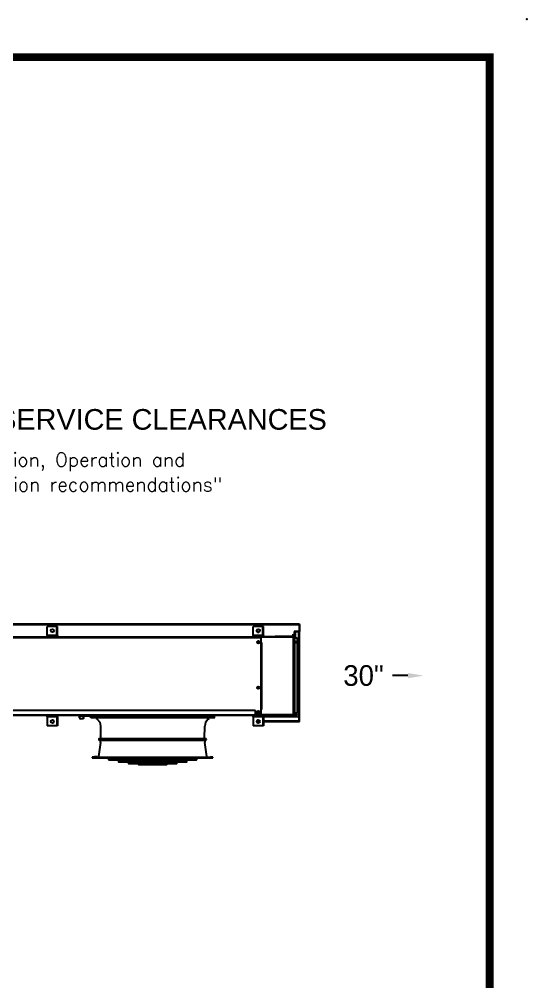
# Model space of a CAD drawing. Header units: inches. Extents: x 908 to 1218, y 494 to 690.
# Drawn here: x 1168.4 to 1217.7, y 596.6 to 689.9 of the extents above; entities that cross this region are included whole.
import ezdxf
from ezdxf.enums import TextEntityAlignment as Align

# ---------------------------------------------------------------- set-up
doc = ezdxf.new("R2010")
doc.units = ezdxf.units.IN
doc.header["$MEASUREMENT"] = 0
doc.header["$PDSIZE"] = -1
doc.styles.add('dimentions', font='arial.ttf')
doc.styles.add('SIMPLEX', font='SIMPLEX')

msp = doc.modelspace()

# ---------------------------------------------------------------- linework, layer by layer
at = {"linetype": 'Continuous', "lineweight": 25}
for p, q in [((1130.5771, 631.2881), (1192.2026, 631.2881)), ((1130.5771, 631.2096), (1192.2026, 631.2096)), ((1171.1711, 630.1643), (1171.1711, 631.0323)), ((1172.1025, 631.0323), (1171.1711, 631.0323)), ((1172.1025, 630.1643), (1172.1025, 631.0323)), ((1172.1711, 631.0323), (1172.1061, 631.0323)), ((1172.1061, 630.1643), (1172.1061, 631.0323)), ((1172.1711, 630.1643), (1172.1711, 631.0323)), ((1191.1398, 630.1643), (1191.1398, 631.0323)), ((1192.0713, 631.0323), (1191.1398, 631.0323)), ((1192.0713, 630.1643), (1192.0713, 631.0323)), ((1192.1398, 631.0323), (1192.0748, 631.0323)), ((1192.0748, 630.1643), (1192.0748, 631.0323)), ((1192.1398, 630.1643), (1192.1398, 631.0323)), ((1193.2651, 631.2881), (1195.6126, 631.2881)), ((1193.2651, 631.2096), (1195.6126, 631.2096)), ((1195.6126, 631.2881), (1195.6126, 631.2096)), ((1195.6376, 631.2354), (1195.6126, 631.2354)), ((1195.6126, 631.2096), (1195.6126, 630.5393)), ((1195.6376, 631.2354), (1195.6376, 630.5323)), ((1131.3898, 630.0323), (1191.3898, 630.0323)), ((1131.3898, 629.9658), (1191.3898, 629.9658)), ((1172.1025, 630.1643), (1171.1711, 630.1643)), ((1171.1711, 630.1643), (1171.1711, 630.0323)), ((1192.0713, 630.1643), (1191.1398, 630.1643)), ((1191.1398, 630.1643), (1191.1398, 630.0323)), ((1191.8848, 630.0323), (1191.3898, 630.0323)), ((1191.3898, 630.0323), (1191.3898, 629.9658)), ((1191.3898, 629.9658), (1191.8848, 629.9658)), ((1191.4628, 630.0011), (1191.4628, 630.0261)), ((1191.8848, 630.0261), (1191.4628, 630.0261)), ((1191.4628, 630.0011), (1191.4628, 629.9696)), ((1191.4628, 630.0011), (1191.8848, 630.0011)), ((1191.4628, 629.9696), (1191.8848, 629.9696)), ((1191.4628, 629.966), (1191.8848, 629.966)), ((1191.4628, 629.966), (1191.4628, 629.9658)), ((1191.5099, 630.5393), (1191.7698, 630.5393)), ((1191.5752, 630.4838), (1191.7045, 630.4838)), ((1191.8848, 629.9877), (1191.8848, 630.0509)), ((1195.0463, 629.9877), (1191.8848, 629.9877)), ((1191.8848, 629.9877), (1191.8848, 629.4877)), ((1192.0302, 630.0542), (1195.0843, 630.0542)), ((1192.0713, 630.5393), (1192.0748, 630.5393)), ((1192.0713, 630.4838), (1192.0748, 630.4838)), ((1192.0713, 630.2858), (1192.0748, 630.2858)), ((1192.1398, 630.1643), (1192.0748, 630.1643)), ((1195.0213, 630.0676), (1193.2651, 630.0676)), ((1195.0213, 630.0676), (1195.0213, 630.2858)), ((1195.0213, 630.0542), (1195.0213, 630.0676)), ((1195.0463, 622.4832), (1195.0463, 629.9877)), ((1195.0843, 630.0542), (1195.0843, 630.0292)), ((1195.1128, 630.0257), (1195.0878, 630.0257)), ((1195.1008, 630.2858), (1195.1008, 630.0257)), ((1195.6126, 630.5393), (1195.1126, 630.5393)), ((1195.1126, 630.5393), (1195.1126, 630.4838)), ((1195.1126, 630.4838), (1195.1126, 630.2858)), ((1195.1128, 630.0257), (1195.1128, 622.4452)), ((1195.3378, 629.9021), (1195.1128, 629.9021)), ((1195.1348, 629.5581), (1195.1348, 629.8081)), ((1195.1423, 629.9021), (1195.1423, 630.5393)), ((1195.2088, 630.5393), (1195.2088, 629.9021)), ((1195.2286, 629.9018), (1195.3381, 629.9018)), ((1195.2313, 629.9021), (1195.2313, 630.5323)), ((1195.2313, 630.5323), (1195.5711, 630.5323)), ((1195.3378, 629.9021), (1195.3504, 629.9012)), ((1195.4318, 629.8081), (1195.4318, 629.5581)), ((1195.5173, 630.5393), (1195.5173, 630.5323)), ((1195.5711, 622.2979), (1195.5711, 630.5323)), ((1195.6376, 630.5323), (1195.5711, 630.5323)), ((1195.5838, 630.5393), (1195.5838, 630.5323)), ((1195.5876, 630.5323), (1195.5876, 630.5393)), ((1195.6126, 630.5323), (1195.6126, 630.5393)), ((1195.6376, 622.2979), (1195.6376, 630.5323)), ((1191.9513, 629.4877), (1191.8848, 629.4877)), ((1191.8898, 629.4877), (1191.8898, 622.9832)), ((1191.8901, 629.4877), (1191.8901, 622.9832)), ((1191.9513, 629.4877), (1191.9513, 622.9832)), ((1195.1128, 629.6051), (1195.1348, 629.6051)), ((1195.1128, 629.6026), (1195.1348, 629.6026)), ((1195.1128, 629.4851), (1195.1688, 629.4851)), ((1195.1688, 629.5581), (1195.1348, 629.5581)), ((1195.1348, 629.5556), (1195.1348, 629.5581)), ((1195.1499, 629.5556), (1195.1348, 629.5556)), ((1195.1423, 629.5531), (1195.1423, 629.5556)), ((1195.1423, 629.4851), (1195.1423, 629.517)), ((1195.1688, 629.5581), (1195.1688, 629.5266)), ((1195.4083, 629.5581), (1195.1688, 629.5581)), ((1195.4083, 629.5266), (1195.1688, 629.5266)), ((1195.1688, 629.4851), (1195.1688, 622.6206)), ((1195.1688, 629.4851), (1195.4083, 629.4851)), ((1195.2088, 629.5266), (1195.2088, 629.4851)), ((1195.2313, 629.4851), (1195.2313, 629.5266)), ((1195.4083, 629.5266), (1195.4083, 629.5581)), ((1195.4318, 629.5581), (1195.4083, 629.5581)), ((1195.4318, 629.5556), (1195.4083, 629.5556)), ((1195.4083, 629.4851), (1195.4083, 622.6206)), ((1195.4318, 629.5581), (1195.4318, 629.5556)), ((1206.1583, 626.2642), (1204.6583, 626.2642)), ((1131.4563, 622.9136), (1191.3233, 622.9136)), ((1131.4563, 622.4801), (1191.3233, 622.4801)), ((1191.3233, 622.4136), (1131.4563, 622.4136)), ((1171.1711, 622.2816), (1171.1711, 622.4136)), ((1174.3042, 622.2808), (1174.3042, 622.4136)), ((1174.3982, 622.3746), (1174.6482, 622.3746)), ((1174.6012, 622.4136), (1174.6012, 622.3746)), ((1174.6482, 622.3746), (1174.6482, 622.3406)), ((1174.6499, 622.3511), (1174.6482, 622.3511)), ((1174.6482, 622.3406), (1174.6797, 622.3406)), ((1174.6482, 622.3406), (1174.6482, 622.1011)), ((1174.6797, 622.3406), (1174.6797, 622.1011)), ((1174.684, 622.3511), (1174.6812, 622.3511)), ((1174.6832, 622.3406), (1174.6832, 622.1011)), ((1175.3898, 622.3406), (1174.6832, 622.3406)), ((1175.3898, 622.3471), (1175.4148, 622.3471)), ((1175.3898, 622.1636), (1175.3898, 622.3471)), ((1175.4148, 622.3471), (1175.4148, 622.1636)), ((1175.4287, 622.3406), (1175.4148, 622.3406)), ((1187.3509, 622.3471), (1175.4287, 622.3471)), ((1175.4287, 622.1636), (1175.4287, 622.3471)), ((1187.3509, 622.1636), (1187.3509, 622.3471)), ((1187.3648, 622.3406), (1187.3509, 622.3406)), ((1187.3898, 622.3471), (1187.3648, 622.3471)), ((1187.3648, 622.3471), (1187.3648, 622.1636)), ((1187.3898, 622.1636), (1187.3898, 622.3471)), ((1191.1166, 622.4136), (1191.1398, 622.409)), ((1191.1398, 622.2816), (1191.1398, 622.4136)), ((1191.3233, 622.9136), (1191.3233, 622.4801)), ((1191.3233, 622.5051), (1191.3898, 622.5051)), ((1191.3233, 622.4801), (1191.3233, 622.4136)), ((1191.3233, 622.4386), (1191.3898, 622.4386)), ((1192.0078, 622.4136), (1191.3233, 622.4136)), ((1191.8848, 622.5051), (1191.3898, 622.5051)), ((1191.3898, 622.5051), (1191.3898, 622.4386)), ((1191.4628, 622.4461), (1191.3898, 622.4461)), ((1191.4628, 622.5051), (1191.4628, 622.5049)), ((1191.4628, 622.5049), (1191.8848, 622.5049)), ((1191.4628, 622.4698), (1191.4628, 622.5013)), ((1191.4628, 622.5013), (1191.8848, 622.5013)), ((1191.4628, 622.4698), (1191.4628, 622.4448)), ((1191.4628, 622.4698), (1191.8848, 622.4698)), ((1191.4628, 622.4448), (1191.8848, 622.4448)), ((1191.8166, 622.5049), (1191.8166, 622.5013)), ((1191.8848, 622.9832), (1191.8848, 622.4832)), ((1191.8848, 622.9832), (1191.9513, 622.9832)), ((1191.8848, 622.4832), (1195.0463, 622.4832)), ((1191.8848, 622.4167), (1191.8848, 622.4832)), ((1195.0843, 622.4167), (1191.8848, 622.4167)), ((1195.1126, 622.3511), (1192.1188, 622.3511)), ((1195.0843, 622.4167), (1195.0843, 622.4417)), ((1195.1128, 622.4452), (1195.0878, 622.4452)), ((1195.1008, 622.4452), (1195.1008, 622.3511)), ((1195.1126, 622.3511), (1195.1126, 622.2846)), ((1195.1688, 622.6206), (1195.1128, 622.6206)), ((1195.1128, 622.4956), (1195.1273, 622.4956)), ((1195.1273, 622.6206), (1195.1273, 622.4956)), ((1195.1423, 622.5052), (1195.1423, 622.6206)), ((1195.1423, 622.2846), (1195.1423, 622.4691)), ((1195.4083, 622.6206), (1195.1688, 622.6206)), ((1195.1688, 622.4956), (1195.1688, 622.4641)), ((1195.1688, 622.4956), (1195.4083, 622.4956)), ((1195.1688, 622.4641), (1195.4083, 622.4641)), ((1195.2088, 622.6206), (1195.2088, 622.4956)), ((1195.2088, 622.4641), (1195.2088, 622.2846)), ((1195.2313, 622.4956), (1195.2313, 622.6206)), ((1195.2313, 622.2979), (1195.2313, 622.4641)), ((1195.2313, 622.2979), (1195.5711, 622.2979)), ((1195.4083, 622.4641), (1195.4083, 622.4956)), ((1195.5173, 622.2979), (1195.5173, 622.2846)), ((1195.5711, 622.2979), (1195.6376, 622.2979)), ((1195.5838, 622.2979), (1195.5838, 622.2846)), ((1195.5876, 622.2846), (1195.5876, 622.2979)), ((1195.6126, 621.8292), (1195.6126, 622.2979)), ((1195.6376, 621.8292), (1195.6376, 622.2979)), ((1172.1025, 622.2816), (1171.1711, 622.2816)), ((1171.1711, 622.2816), (1171.1711, 621.4136)), ((1172.1025, 621.4136), (1171.1711, 621.4136)), ((1172.1025, 622.2816), (1172.1025, 621.4136)), ((1172.1061, 622.2816), (1172.1061, 621.4136)), ((1172.1711, 621.4136), (1172.1061, 621.4136)), ((1172.1711, 622.2816), (1172.1711, 621.4136)), ((1174.2994, 622.1713), (1174.2994, 622.2808)), ((1174.2994, 622.2808), (1174.3044, 622.2808)), ((1174.2994, 622.1713), (1174.3044, 622.1713)), ((1174.3044, 622.1713), (1174.3044, 622.2808)), ((1174.6482, 622.0776), (1174.3982, 622.0776)), ((1174.6482, 622.1011), (1174.6482, 622.0776)), ((1174.6482, 622.1011), (1174.6797, 622.1011)), ((1174.6832, 622.2846), (1174.6797, 622.2846)), ((1175.4148, 622.1636), (1175.3898, 622.1636)), ((1187.3509, 622.1636), (1175.4287, 622.1636)), ((1175.9078, 622.1011), (1176.0223, 622.0449)), ((1176.0223, 622.0449), (1176.2587, 621.7656)), ((1176.3308, 621.373), (1176.3477, 620.1576)), ((1186.4319, 620.1576), (1186.4489, 621.373)), ((1186.521, 621.7656), (1186.7574, 622.0449)), ((1186.7574, 622.0449), (1186.8718, 622.1011)), ((1187.3648, 622.1636), (1187.3898, 622.1636)), ((1191.1398, 622.2816), (1191.1398, 621.4136)), ((1192.0713, 622.2816), (1191.1398, 622.2816)), ((1192.0713, 621.4136), (1191.1398, 621.4136)), ((1191.7929, 621.7886), (1191.4867, 621.7886)), ((1191.792, 621.8551), (1191.4876, 621.8551)), ((1192.0744, 622.2846), (1192.0703, 622.2846)), ((1192.0713, 622.2816), (1192.0713, 621.4136)), ((1192.0748, 621.8551), (1192.0713, 621.8551)), ((1192.0748, 621.7886), (1192.0713, 621.7886)), ((1192.1398, 622.2816), (1192.0748, 622.2816)), ((1192.0748, 622.2816), (1192.0748, 621.4136)), ((1192.1398, 621.4136), (1192.0748, 621.4136)), ((1195.1126, 622.2846), (1192.1393, 622.2846)), ((1192.1398, 622.2816), (1192.1398, 621.4136)), ((1195.6126, 621.8551), (1192.1398, 621.8551)), ((1195.6126, 621.7886), (1192.1398, 621.7886)), ((1195.6126, 622.2846), (1195.1126, 622.2846)), ((1195.6126, 621.8292), (1195.6376, 621.8292)), ((1195.6126, 621.7886), (1195.6126, 621.8292)), ((1176.3355, 620.4091), (1176.339, 620.4228)), ((1176.339, 620.4228), (1176.338, 620.4078)), ((1176.3433, 620.4741), (1176.339, 620.4228)), ((1176.339, 620.4228), (1176.3438, 620.4374)), ((1176.324, 619.7795), (1176.1352, 618.436)), ((1176.1733, 620.1156), (1176.1733, 620.0619)), ((1176.3284, 620.1376), (1176.1926, 620.1353)), ((1176.1926, 620.0422), (1176.3265, 620.0399)), ((1176.3442, 620.4091), (1176.3355, 620.4091)), ((1176.3355, 620.4091), (1176.338, 620.4078)), ((1176.3355, 620.1621), (1176.338, 620.1634)), ((1176.3476, 620.1621), (1176.3355, 620.1621)), ((1176.3355, 620.1621), (1176.339, 620.1484)), ((1176.338, 620.4078), (1176.3442, 620.4058)), ((1176.338, 620.1634), (1176.3476, 620.1665)), ((1176.339, 620.1484), (1176.338, 620.1634)), ((1176.339, 620.1484), (1176.3409, 620.1425)), ((1176.339, 620.1484), (1176.3395, 620.1413)), ((1176.3458, 620.0194), (1186.4338, 620.0194)), ((1176.3477, 620.1576), (1186.4319, 620.1576)), ((1186.587, 620.1353), (1186.4513, 620.1376)), ((1186.4532, 620.0399), (1186.587, 620.0422)), ((1186.6445, 618.436), (1186.4556, 619.7795)), ((1186.6064, 620.0619), (1186.6064, 620.1156)), ((1175.7599, 618.3796), (1175.5335, 618.3756)), ((1175.5335, 618.3756), (1175.5351, 618.2876)), ((1175.5335, 618.3756), (1187.2461, 618.3756)), ((1178.4151, 618.168), (1177.1292, 618.168)), ((1177.1292, 618.1188), (1185.6504, 618.1188)), ((1179.0716, 617.9574), (1178.0905, 617.9574)), ((1178.0905, 617.9082), (1184.6891, 617.9082)), ((1184.4478, 618.168), (1178.4693, 618.168)), ((1179.7299, 617.8036), (1179.0626, 617.8036)), ((1179.0626, 617.7543), (1183.7171, 617.7543)), ((1183.7526, 617.9574), (1179.1339, 617.9574)), ((1183.0498, 617.8036), (1179.8055, 617.8036)), ((1180.377, 617.7071), (1180.0419, 617.7071)), ((1180.0419, 617.6579), (1182.7377, 617.6579)), ((1182.3416, 617.7071), (1180.4822, 617.7071)), ((1180.9961, 617.6577), (1180.9961, 617.638)), ((1180.9961, 617.6577), (1181.7835, 617.6577)), ((1180.9961, 617.638), (1181.7835, 617.638)), ((1181.7835, 617.638), (1181.7835, 617.6577)), ((1182.7377, 617.7071), (1182.4574, 617.7071)), ((1183.7171, 617.8036), (1183.1265, 617.8036)), ((1184.6891, 617.9574), (1183.8144, 617.9574)), ((1185.6504, 618.168), (1184.5026, 618.168)), ((1186.4695, 618.2863), (1186.4695, 618.2876)), ((1186.5097, 618.2863), (1186.5097, 618.2876)), ((1186.5496, 618.2863), (1186.5496, 618.2876)), ((1186.5542, 618.2876), (1186.5542, 618.2863)), ((1186.5895, 618.2863), (1186.5895, 618.2876)), ((1186.6309, 618.2876), (1186.6309, 618.2863)), ((1187.2461, 618.3756), (1187.0197, 618.3796)), ((1187.2446, 618.2876), (1187.2461, 618.3756))]:
    msp.add_line(p, q, dxfattribs=at)
for p, q in [((1192.2026, 631.2881), (1193.2651, 631.2881)), ((1192.2026, 631.2096), (1193.2651, 631.2096)), ((1174.3042, 622.4136), (1187.3233, 622.4136)), ((1176.2587, 621.7656), (1176.3308, 621.373)), ((1186.521, 621.7656), (1186.4489, 621.373))]:
    msp.add_line(p, q)
at = {"const_width": 0.7526}
msp.add_lwpolyline([(913.0442, 498.0702), (1214.0906, 498.0702), (1214.0906, 686.2242), (913.0442, 686.2242), (913.0442, 498.0702)], dxfattribs=at)
at = {"linetype": 'Continuous', "lineweight": 25, "flags": 128}
for points in [[(1195.0463, 629.9877), (1195.0463, 629.9877)], [(1195.0463, 622.4832), (1195.0463, 622.4832)]]:
    msp.add_lwpolyline(points, dxfattribs=at)
at = {"linetype": 'Continuous', "lineweight": 25}
for centre, radius in [((1171.6711, 630.6261), 0.1562), ((1191.6398, 630.6261), 0.1562), ((1191.6398, 629.5011), 0.125), ((1191.6398, 629.5011), 0.0938), ((1191.6398, 629.5011), 0.0625), ((1191.6398, 625.0948), 0.125), ((1191.6398, 625.0948), 0.0938), ((1191.6398, 622.7198), 0.125), ((1191.6398, 622.7198), 0.125), ((1191.6398, 622.7198), 0.0938), ((1191.6398, 622.7198), 0.0938), ((1191.6393, 622.7273), 0.0625), ((1191.6398, 622.7273), 0.0625), ((1171.6711, 621.8198), 0.1563), ((1191.6398, 621.8198), 0.1563)]:
    msp.add_circle(centre, radius, dxfattribs=at)
for centre, radius, start, end in [((1195.2286, 629.8081), 0.0938, 90, 180), ((1195.3381, 629.8081), 0.0938, 0, 90), ((1191.6398, 629.5086), 0.0625, 183.439813, 356.560187), ((1195.1688, 629.4851), 0.073, 90, 140.096261), ((1195.1688, 629.4851), 0.0415, 90, 180), ((1195.3563, 629.5323), 0.0497, 186.636958, 251.75908), ((1195.3563, 629.5323), 0.0497, 288.24092, 353.363042), ((1191.5929, 625.1026), 0.0625, 234.420402, 106.814408), ((1174.3982, 622.2808), 0.0938, 90, 180), ((1191.3233, 622.4801), 0.0665, 270, 321.386762), ((1195.1688, 622.5371), 0.073, 219.903739, 270), ((1195.1688, 622.5371), 0.0415, 180, 270), ((1174.3979, 622.1713), 0.0938, 180, 270), ((1174.3982, 622.1713), 0.0938, 180, 270), ((1176.193, 620.1156), 0.0197, 91, 180), ((1176.193, 620.0619), 0.0197, 180, 269), ((1173.8873, 620.122), 2.4606, 352, 357.610221), ((1176.3261, 620.0202), 0.0197, 357.610221, 89), ((1176.328, 620.1573), 0.0197, 271, 0.798635), ((1186.4516, 620.1573), 0.0197, 179.201365, 269), ((1186.4535, 620.0202), 0.0197, 91, 182.389779), ((1188.8923, 620.122), 2.4606, 182.389779, 188), ((1186.5867, 620.1156), 0.0197, 0, 89), ((1186.5867, 620.0619), 0.0197, 271, 0), ((1177.1292, 618.1434), 0.0246, 90, 270), ((1178.0905, 617.9328), 0.0246, 90, 270), ((1179.0626, 617.7789), 0.0246, 90, 270), ((1180.0419, 617.6825), 0.0246, 90, 270), ((1182.7377, 617.6825), 0.0246, 270, 90), ((1183.7171, 617.7789), 0.0246, 270, 90), ((1184.6891, 617.9328), 0.0246, 270, 90), ((1185.6504, 618.1434), 0.0246, 270, 90)]:
    msp.add_arc(centre, radius, start, end, dxfattribs=at)
for points, knots in [([(1172.0391, 630.0323), (1172.0444, 630.0343), (1172.0549, 630.0383), (1172.0708, 630.0688), (1172.0867, 630.1124), (1172.0972, 630.147), (1172.1025, 630.1643)], [0, 0, 0, 0, 0.2499999, 0.5000007, 0.7499993, 1, 1, 1, 1]), ([(1172.1711, 630.1643), (1172.1698, 630.1504), (1172.1672, 630.1225), (1172.1472, 630.0851), (1172.1179, 630.0559), (1172.0808, 630.0362), (1172.0532, 630.0336), (1172.0391, 630.0323)], [0, 0, 0, 0, 0.1907776, 0.381661, 0.5768535, 0.7838767, 1, 1, 1, 1]), ([(1191.4628, 630.0011), (1191.4566, 630.0006), (1191.4446, 629.9997), (1191.4287, 629.9932), (1191.4162, 629.9848), (1191.4066, 629.9756), (1191.4029, 629.9689), (1191.4011, 629.9658)], [0, 0, 0, 0, 0.2442355, 0.4660035, 0.6664193, 0.846925, 1, 1, 1, 1]), ([(1191.4628, 629.9696), (1191.4592, 629.9694), (1191.4533, 629.969), (1191.4482, 629.9667), (1191.4462, 629.9658)], [0, 0, 0, 0, 0.6134219, 1, 1, 1, 1]), ([(1191.4551, 629.9658), (1191.4555, 629.9659), (1191.4579, 629.9661), (1191.4606, 629.9661), (1191.4628, 629.966)], [0, 0, 0, 0, 0.1332479, 1, 1, 1, 1]), ([(1192.0302, 630.0542), (1192.0334, 630.0593), (1192.0417, 630.0731), (1192.0554, 630.1129), (1192.066, 630.1472), (1192.0713, 630.1643)], [0, 0, 0, 0, 0.2268035, 0.6134037, 1, 1, 1, 1]), ([(1192.0748, 630.1643), (1192.0743, 630.158), (1192.0732, 630.1453), (1192.0662, 630.1298), (1192.06, 630.1228), (1192.0573, 630.1199)], [0, 0, 0, 0, 0.3672053, 0.7336714, 1, 1, 1, 1]), ([(1192.1398, 630.1643), (1192.1386, 630.1503), (1192.136, 630.1224), (1192.1157, 630.0858), (1192.0955, 630.0624), (1192.0812, 630.0555), (1192.0786, 630.0542)], [0, 0, 0, 0, 0.3077552, 0.6156747, 0.930549, 1, 1, 1, 1]), ([(1195.0843, 630.0542), (1195.084, 630.0538), (1195.0836, 630.0531), (1195.0811, 630.0477), (1195.0775, 630.0401), (1195.0714, 630.0289), (1195.0609, 630.0117), (1195.0517, 629.9966), (1195.0463, 629.9877)], [0, 0, 0, 0, 0.139858, 0.2740272, 0.4037402, 0.5303433, 0.725176, 1, 1, 1, 1]), ([(1195.0843, 630.0292), (1195.084, 630.029), (1195.0836, 630.0285), (1195.0811, 630.0251), (1195.0774, 630.0203), (1195.0712, 630.0132), (1195.0607, 630.0025), (1195.0517, 629.9932), (1195.0463, 629.9877)], [0, 0, 0, 0, 0.1272869, 0.2513222, 0.3748027, 0.5004386, 0.7039029, 1, 1, 1, 1]), ([(1195.0463, 629.9877), (1195.0525, 629.9938), (1195.0628, 630.0037), (1195.075, 630.0156), (1195.0831, 630.0221), (1195.0873, 630.025), (1195.0877, 630.0255), (1195.0878, 630.0257)], [0, 0, 0, 0, 0.3356155, 0.5506399, 0.7242766, 0.8985486, 1, 1, 1, 1]), ([(1195.0463, 629.9877), (1195.0536, 629.9921), (1195.0695, 630.0018), (1195.0898, 630.0143), (1195.1048, 630.0219), (1195.1119, 630.025), (1195.1126, 630.0255), (1195.1128, 630.0257)], [0, 0, 0, 0, 0.22774933, 0.49620642, 0.68920286, 0.88243955, 1, 1, 1, 1]), ([(1172.0391, 622.4136), (1172.0444, 622.4116), (1172.0549, 622.4076), (1172.0708, 622.3771), (1172.0867, 622.3335), (1172.0972, 622.2989), (1172.1025, 622.2816)], [0, 0, 0, 0, 0.2499999, 0.5000002, 0.750001, 1, 1, 1, 1]), ([(1172.1711, 622.2816), (1172.1698, 622.2955), (1172.1672, 622.3234), (1172.1472, 622.3608), (1172.1179, 622.39), (1172.0808, 622.4097), (1172.0532, 622.4123), (1172.0391, 622.4136)], [0, 0, 0, 0, 0.1907771, 0.3816601, 0.5768537, 0.7838765, 1, 1, 1, 1]), ([(1172.1061, 622.2816), (1172.1055, 622.2879), (1172.1044, 622.3006), (1172.0975, 622.3161), (1172.0912, 622.323), (1172.0886, 622.326)], [0, 0, 0, 0, 0.3672065, 0.7336708, 1, 1, 1, 1]), ([(1174.6482, 622.3406), (1174.6489, 622.3484), (1174.6504, 622.364), (1174.6616, 622.3847), (1174.6776, 622.4004), (1174.6979, 622.4113), (1174.7131, 622.4128), (1174.7212, 622.4136)], [0, 0, 0, 0, 0.1911269, 0.3820585, 0.5729919, 0.7736094, 1, 1, 1, 1]), ([(1174.6797, 622.3406), (1174.68, 622.3447), (1174.6805, 622.3519), (1174.6837, 622.3579), (1174.6851, 622.3605)], [0, 0, 0, 0, 0.567634, 1, 1, 1, 1]), ([(1174.7212, 622.4136), (1174.7153, 622.4122), (1174.7056, 622.41), (1174.6928, 622.3947), (1174.6874, 622.3771), (1174.6846, 622.358), (1174.6837, 622.3466), (1174.6832, 622.3406)], [0, 0, 0, 0, 0.3002984, 0.4981942, 0.7181275, 0.8511703, 1, 1, 1, 1]), ([(1175.4563, 622.4136), (1175.4486, 622.4128), (1175.4331, 622.4112), (1175.4127, 622.399), (1175.3976, 622.3811), (1175.3906, 622.3625), (1175.39, 622.3509), (1175.3898, 622.3471)], [0, 0, 0, 0, 0.2220575, 0.4441646, 0.6662547, 0.8883502, 1, 1, 1, 1]), ([(1175.4394, 622.3845), (1175.4356, 622.3826), (1175.4273, 622.3783), (1175.4186, 622.3663), (1175.4151, 622.355), (1175.4149, 622.3485), (1175.4148, 622.3471)], [0, 0, 0, 0, 0.2685758, 0.5883799, 0.9082018, 1, 1, 1, 1]), ([(1175.4287, 622.3471), (1175.4308, 622.3548), (1175.4349, 622.3703), (1175.441, 622.3907), (1175.4471, 622.4058), (1175.4522, 622.4128), (1175.4553, 622.4134), (1175.4563, 622.4136)], [0, 0, 0, 0, 0.222062, 0.4441579, 0.6662603, 0.888352, 1, 1, 1, 1]), ([(1187.3233, 622.4136), (1187.3254, 622.4128), (1187.3294, 622.4112), (1187.3356, 622.399), (1187.3417, 622.3811), (1187.3468, 622.3625), (1187.3499, 622.3509), (1187.3509, 622.3471)], [0, 0, 0, 0, 0.2220589, 0.4441573, 0.6662566, 0.8883526, 1, 1, 1, 1]), ([(1187.3898, 622.3471), (1187.389, 622.3548), (1187.3875, 622.3703), (1187.3752, 622.3907), (1187.3573, 622.4058), (1187.3388, 622.4128), (1187.3272, 622.4134), (1187.3233, 622.4136)], [0, 0, 0, 0, 0.2220614, 0.4441603, 0.6662627, 0.8883623, 1, 1, 1, 1]), ([(1187.3648, 622.3471), (1187.3643, 622.3522), (1187.3632, 622.3624), (1187.3547, 622.3751), (1187.3464, 622.3829), (1187.3409, 622.3844), (1187.3402, 622.3846)], [0, 0, 0, 0, 0.3190162, 0.6380952, 0.9571792, 1, 1, 1, 1]), ([(1191.1398, 622.399), (1191.1377, 622.4019), (1191.1309, 622.4113), (1191.1224, 622.4127), (1191.1166, 622.4136)], [0, 0, 0, 0, 0.304628, 1, 1, 1, 1]), ([(1191.4012, 622.5051), (1191.4029, 622.502), (1191.4065, 622.4954), (1191.416, 622.4863), (1191.4284, 622.4778), (1191.4444, 622.4712), (1191.4565, 622.4703), (1191.4628, 622.4698)], [0, 0, 0, 0, 0.150281, 0.3292182, 0.5295683, 0.7527899, 1, 1, 1, 1]), ([(1191.4462, 622.5051), (1191.4481, 622.5042), (1191.4533, 622.5019), (1191.4592, 622.5015), (1191.4628, 622.5013)], [0, 0, 0, 0, 0.37835089, 1, 1, 1, 1]), ([(1192.0078, 622.4136), (1192.0131, 622.4116), (1192.0237, 622.4076), (1192.0396, 622.3771), (1192.0554, 622.3335), (1192.066, 622.2989), (1192.0713, 622.2816)], [0, 0, 0, 0, 0.2499999, 0.4999986, 0.7500026, 1, 1, 1, 1]), ([(1192.1398, 622.2816), (1192.1385, 622.2955), (1192.1359, 622.3234), (1192.116, 622.3608), (1192.0867, 622.39), (1192.0496, 622.4097), (1192.0219, 622.4123), (1192.0078, 622.4136)], [0, 0, 0, 0, 0.1907789, 0.3816597, 0.5768534, 0.7838764, 1, 1, 1, 1]), ([(1192.0748, 622.2816), (1192.0743, 622.2879), (1192.0732, 622.3006), (1192.0662, 622.3161), (1192.06, 622.323), (1192.0573, 622.326)], [0, 0, 0, 0, 0.3672045, 0.73367, 1, 1, 1, 1]), ([(1195.1128, 622.4452), (1195.1124, 622.4458), (1195.1115, 622.4468), (1195.1054, 622.4494), (1195.0977, 622.4528), (1195.0871, 622.4582), (1195.0706, 622.4687), (1195.0555, 622.4777), (1195.0463, 622.4832)], [0, 0, 0, 0, 0.15709085, 0.29742919, 0.42172758, 0.53098073, 0.71670474, 1, 1, 1, 1]), ([(1195.0463, 622.4832), (1195.0524, 622.477), (1195.0623, 622.4668), (1195.0742, 622.4546), (1195.0807, 622.4464), (1195.0836, 622.4422), (1195.0841, 622.4418), (1195.0843, 622.4417)], [0, 0, 0, 0, 0.3356196, 0.5506443, 0.7242703, 0.8985503, 1, 1, 1, 1]), ([(1195.0463, 622.4832), (1195.0508, 622.4759), (1195.0604, 622.46), (1195.073, 622.4397), (1195.0805, 622.4247), (1195.0836, 622.4176), (1195.0841, 622.417), (1195.0843, 622.4167)], [0, 0, 0, 0, 0.2277485, 0.4962014, 0.6892053, 0.8824399, 1, 1, 1, 1]), ([(1195.0878, 622.4452), (1195.0875, 622.4458), (1195.087, 622.4468), (1195.0831, 622.4495), (1195.0783, 622.4529), (1195.0715, 622.4584), (1195.0613, 622.4688), (1195.052, 622.4778), (1195.0463, 622.4832)], [0, 0, 0, 0, 0.1438769, 0.2741147, 0.3922836, 0.5004717, 0.6949563, 1, 1, 1, 1]), ([(1195.1422, 622.2837), (1195.1419, 622.2841), (1195.1412, 622.2849), (1195.1376, 622.287), (1195.1332, 622.2898), (1195.1267, 622.2949), (1195.1201, 622.3014), (1195.1145, 622.3068), (1195.1126, 622.3086)], [0, 0, 0, 0, 0.1736319, 0.3309716, 0.4735832, 0.603665, 0.8672986, 1, 1, 1, 1]), ([(1195.1126, 622.3078), (1195.1145, 622.3058), (1195.1202, 622.2999), (1195.1281, 622.2925), (1195.1328, 622.2861), (1195.1341, 622.2847), (1195.1342, 622.2846)], [0, 0, 0, 0, 0.21987, 0.6321612, 0.9758728, 1, 1, 1, 1]), ([(1175.5351, 618.2876), (1175.5375, 618.2876), (1175.5423, 618.2876), (1175.5813, 618.2876), (1175.6434, 618.2876), (1175.7305, 618.2876), (1175.8418, 618.2876), (1175.9769, 618.2876), (1176.1351, 618.2876), (1176.3158, 618.2876), (1176.5183, 618.2876), (1176.7416, 618.2876), (1176.9848, 618.2876), (1177.2469, 618.2876), (1177.5268, 618.2876), (1177.8231, 618.2876), (1178.1348, 618.2876), (1178.4604, 618.2876), (1178.7985, 618.2876), (1179.1477, 618.2876), (1179.5065, 618.2876), (1179.8734, 618.2876), (1180.2468, 618.2876), (1180.6251, 618.2876), (1181.0066, 618.2876), (1181.3898, 618.2876), (1181.773, 618.2876), (1182.1546, 618.2876), (1182.5328, 618.2876), (1182.9062, 618.2876), (1183.2731, 618.2876), (1183.6319, 618.2876), (1183.9812, 618.2876), (1184.3193, 618.2876), (1184.6449, 618.2876), (1184.9565, 618.2876), (1185.2529, 618.2876), (1185.5327, 618.2876), (1185.7948, 618.2876), (1186.038, 618.2876), (1186.2614, 618.2876), (1186.4638, 618.2876), (1186.6446, 618.2876), (1186.8028, 618.2876), (1186.9378, 618.2876), (1187.0491, 618.2876), (1187.1363, 618.2876), (1187.1983, 618.2876), (1187.2373, 618.2876), (1187.2422, 618.2876), (1187.2446, 618.2876)], [0, 0, 0, 0, 0.0208333, 0.0416667, 0.0625, 0.0833333, 0.1041667, 0.125, 0.1458333, 0.1666667, 0.1875, 0.2083334, 0.2291667, 0.25, 0.2708334, 0.2916666, 0.3125, 0.3333333, 0.3541667, 0.375, 0.3958333, 0.4166666, 0.4375001, 0.4583333, 0.4791667, 0.5, 0.5208333, 0.5416667, 0.5625, 0.5833334, 0.6041667, 0.625, 0.6458334, 0.6666667, 0.6875, 0.7083334, 0.7291667, 0.75, 0.7708333, 0.7916667, 0.8125, 0.8333333, 0.8541667, 0.875, 0.8958333, 0.9166667, 0.9375, 0.9583333, 0.9791667, 1, 1, 1, 1]), ([(1175.9961, 618.3837), (1175.9944, 618.3837), (1175.9908, 618.3836), (1175.9638, 618.3831), (1175.9253, 618.3824), (1175.8791, 618.3816), (1175.8324, 618.3808), (1175.7929, 618.3801), (1175.7653, 618.3797), (1175.7617, 618.3796), (1175.7599, 618.3796)], [0, 0, 0, 0, 0.1247936, 0.2486431, 0.3721439, 0.4969371, 0.6227234, 0.7484945, 0.8742541, 1, 1, 1, 1]), ([(1177.9566, 618.2876), (1177.984, 618.2768), (1178.0774, 618.2398), (1178.1852, 618.2002), (1178.2659, 618.1728), (1178.2798, 618.168)], [0, 0, 0, 0, 0.2551692, 0.8714274, 1, 1, 1, 1]), ([(1178.1081, 618.2876), (1178.14, 618.2744), (1178.236, 618.2349), (1178.3417, 618.1944), (1178.4156, 618.1683), (1178.425, 618.1649)], [0, 0, 0, 0, 0.3037805, 0.9120454, 1, 1, 1, 1]), ([(1178.1131, 618.2876), (1178.1288, 618.281), (1178.1909, 618.2551), (1178.2984, 618.2134), (1178.3904, 618.1794), (1178.4356, 618.1626)], [0, 0, 0, 0, 0.14679443, 0.58056216, 1, 1, 1, 1]), ([(1178.4236, 618.1188), (1178.4242, 618.1186), (1178.4828, 618.0986), (1178.5949, 618.0636), (1178.7556, 618.0154), (1178.8782, 617.9806), (1178.9474, 617.9626), (1178.9675, 617.9574)], [0, 0, 0, 0, 0.0033163, 0.3252534, 0.6200059, 0.8899545, 1, 1, 1, 1]), ([(1178.4356, 618.1626), (1178.4327, 618.1628), (1178.4282, 618.163), (1178.4258, 618.1644), (1178.425, 618.1649)], [0, 0, 0, 0, 0.6572272, 1, 1, 1, 1]), ([(1178.7797, 618.168), (1178.7679, 618.1717), (1178.7034, 618.192), (1178.5876, 618.2313), (1178.4839, 618.2689), (1178.4326, 618.2876)], [0, 0, 0, 0, 0.1009147, 0.5551046, 1, 1, 1, 1]), ([(1178.47, 618.168), (1178.4696, 618.168), (1178.4674, 618.1681), (1178.4626, 618.1675), (1178.4547, 618.1657), (1178.4452, 618.1633), (1178.439, 618.1628), (1178.4356, 618.1626)], [0, 0, 0, 0, 0.02775, 0.2009137, 0.3724469, 0.6544216, 1, 1, 1, 1]), ([(1178.5548, 618.1188), (1178.5614, 618.1165), (1178.6218, 618.0949), (1178.7301, 618.0597), (1178.8751, 618.0143), (1178.9925, 617.9796), (1179.0623, 617.9604), (1179.0888, 617.9531)], [0, 0, 0, 0, 0.0373277, 0.3415904, 0.6100747, 0.8518795, 1, 1, 1, 1]), ([(1178.5607, 618.1188), (1178.5933, 618.1074), (1178.6864, 618.0747), (1178.8244, 618.031), (1178.9713, 617.9867), (1179.0574, 617.9626), (1179.099, 617.951)], [0, 0, 0, 0, 0.1823606, 0.5219938, 0.7693971, 1, 1, 1, 1]), ([(1179.5641, 617.9574), (1179.5314, 617.9645), (1179.4674, 617.9784), (1179.3692, 618.0017), (1179.2663, 618.0272), (1179.1534, 618.0569), (1179.043, 618.0875), (1178.97, 618.1093), (1178.9383, 618.1188)], [0, 0, 0, 0, 0.1559953, 0.3057262, 0.4694356, 0.6487841, 0.8468714, 1, 1, 1, 1]), ([(1179.0887, 617.953), (1179.0887, 617.953), (1179.0902, 617.9518), (1179.0944, 617.9511), (1179.0983, 617.951), (1179.099, 617.951)], [0, 0, 0, 0, 0.0124025, 0.8343247, 1, 1, 1, 1]), ([(1179.099, 617.951), (1179.1022, 617.9512), (1179.1081, 617.9516), (1179.1173, 617.9541), (1179.1251, 617.9563), (1179.1302, 617.9572), (1179.1338, 617.9575), (1179.1354, 617.9572), (1179.1362, 617.957)], [0, 0, 0, 0, 0.292607, 0.5470097, 0.7222793, 0.8555869, 0.9202686, 1, 1, 1, 1]), ([(1179.1618, 617.9082), (1179.1712, 617.9058), (1179.2222, 617.8932), (1179.3118, 617.873), (1179.4275, 617.8479), (1179.5409, 617.8248), (1179.616, 617.8109), (1179.6554, 617.8036)], [0, 0, 0, 0, 0.0577954, 0.3112715, 0.5451845, 0.7611209, 1, 1, 1, 1]), ([(1179.2595, 617.9082), (1179.2912, 617.9002), (1179.3593, 617.8831), (1179.4601, 617.8598), (1179.558, 617.8383), (1179.6449, 617.8203), (1179.7112, 617.8071), (1179.7488, 617.8001), (1179.7607, 617.7979)], [0, 0, 0, 0, 0.1903686, 0.4093739, 0.6037593, 0.7761169, 0.9288109, 1, 1, 1, 1]), ([(1179.2615, 617.9082), (1179.2623, 617.908), (1179.3061, 617.8965), (1179.3904, 617.8764), (1179.5181, 617.8471), (1179.6436, 617.8204), (1179.7289, 617.8041), (1179.7698, 617.7962)], [0, 0, 0, 0, 0.0047443, 0.2597377, 0.4981117, 0.7590951, 1, 1, 1, 1]), ([(1179.7608, 617.7981), (1179.762, 617.7975), (1179.7645, 617.7964), (1179.7681, 617.7963), (1179.7698, 617.7962)], [0, 0, 0, 0, 0.5217556, 1, 1, 1, 1]), ([(1179.7698, 617.7962), (1179.773, 617.7964), (1179.7789, 617.7969), (1179.788, 617.7996), (1179.7958, 617.802), (1179.8013, 617.8033), (1179.8052, 617.8037), (1179.8069, 617.8034), (1179.8075, 617.8033)], [0, 0, 0, 0, 0.2854407, 0.5338095, 0.7052372, 0.8376962, 0.9321115, 1, 1, 1, 1]), ([(1180.5845, 617.8036), (1180.5568, 617.806), (1180.4909, 617.8117), (1180.389, 617.8224), (1180.2816, 617.8349), (1180.1834, 617.8478), (1180.1021, 617.8594), (1180.0318, 617.8701), (1179.9652, 617.8807), (1179.8898, 617.8934), (1179.8366, 617.9031), (1179.8086, 617.9082)], [0, 0, 0, 0, 0.106827, 0.2538652, 0.393264, 0.5213065, 0.6332717, 0.7078537, 0.7934049, 0.8912396, 1, 1, 1, 1]), ([(1180.5935, 617.8036), (1180.5758, 617.805), (1180.5245, 617.8092), (1180.436, 617.8179), (1180.3237, 617.8302), (1180.1988, 617.8459), (1180.0713, 617.8638), (1179.9854, 617.8777), (1179.9456, 617.8841)], [0, 0, 0, 0, 0.0816516, 0.2369362, 0.4093109, 0.6011102, 0.8152531, 1, 1, 1, 1]), ([(1179.9529, 617.7543), (1179.9724, 617.7514), (1180.0223, 617.744), (1180.0998, 617.7336), (1180.1829, 617.7231), (1180.257, 617.7144), (1180.3035, 617.7094), (1180.3249, 617.7071)], [0, 0, 0, 0, 0.1574629, 0.4029133, 0.6253461, 0.8273997, 1, 1, 1, 1]), ([(1180.0153, 617.7543), (1180.0366, 617.751), (1180.0984, 617.7412), (1180.2033, 617.7268), (1180.3255, 617.7114), (1180.4072, 617.7028), (1180.4458, 617.6987)], [0, 0, 0, 0, 0.148459, 0.4313257, 0.7313798, 1, 1, 1, 1]), ([(1180.0181, 617.7543), (1180.0379, 617.7511), (1180.1279, 617.7365), (1180.2677, 617.7181), (1180.3877, 617.7058), (1180.4374, 617.7007)], [0, 0, 0, 0, 0.1425303, 0.645365, 1, 1, 1, 1]), ([(1180.4458, 617.6987), (1180.4489, 617.6989), (1180.4548, 617.6994), (1180.4639, 617.7023), (1180.4716, 617.705), (1180.4776, 617.7066), (1180.4816, 617.7073), (1180.4831, 617.707), (1180.4834, 617.7069)], [0, 0, 0, 0, 0.28347557, 0.53094151, 0.70246405, 0.83507072, 0.96055143, 1, 1, 1, 1]), ([(1181.2006, 617.6579), (1181.2079, 617.6578), (1181.2256, 617.6577), (1181.2434, 617.6577), (1181.2538, 617.6577)], [0, 0, 0, 0, 0.4110875, 1, 1, 1, 1]), ([(1181.2956, 617.7071), (1181.2961, 617.7126), (1181.2971, 617.7246), (1181.2936, 617.7416), (1181.2884, 617.7506), (1181.2861, 617.7543)], [0, 0, 0, 0, 0.3232509, 0.7134492, 1, 1, 1, 1]), ([(1181.484, 617.7071), (1181.4836, 617.7126), (1181.4826, 617.7246), (1181.4861, 617.7416), (1181.4913, 617.7506), (1181.4935, 617.7543)], [0, 0, 0, 0, 0.3232497, 0.7134487, 1, 1, 1, 1]), ([(1181.5014, 617.7543), (1181.5, 617.7523), (1181.4955, 617.7455), (1181.492, 617.7299), (1181.4904, 617.7153), (1181.492, 617.708), (1181.4922, 617.7071)], [0, 0, 0, 0, 0.16533729, 0.55364192, 0.94181843, 1, 1, 1, 1]), ([(1181.5321, 617.6577), (1181.5413, 617.6577), (1181.5607, 617.6577), (1181.5803, 617.6578), (1181.5905, 617.6579), (1181.5905, 617.6579)], [0, 0, 0, 0, 0.4736372, 0.9975737, 1, 1, 1, 1]), ([(1182.1862, 617.8036), (1182.2038, 617.805), (1182.2551, 617.8092), (1182.3437, 617.8179), (1182.4559, 617.8302), (1182.5808, 617.8458), (1182.7086, 617.8639), (1182.8387, 617.8847), (1182.9242, 617.8991), (1182.9696, 617.9078), (1182.9712, 617.9082)], [0, 0, 0, 0, 0.0673434, 0.1954166, 0.3375852, 0.4957744, 0.6723918, 0.8258233, 0.9936812, 1, 1, 1, 1]), ([(1183.0432, 617.9082), (1183.0235, 617.9046), (1182.9589, 617.893), (1182.8531, 617.8764), (1182.7194, 617.8569), (1182.5882, 617.8399), (1182.4599, 617.8252), (1182.3447, 617.8138), (1182.2678, 617.8068), (1182.229, 617.8039), (1182.2247, 617.8036)], [0, 0, 0, 0, 0.0722352, 0.2376766, 0.3887453, 0.5628004, 0.7185449, 0.858352, 0.9841316, 1, 1, 1, 1]), ([(1183.045, 617.9082), (1183.0134, 617.9026), (1182.945, 617.8906), (1182.8432, 617.8746), (1182.7431, 617.8599), (1182.6524, 617.8477), (1182.5702, 617.8374), (1182.4955, 617.8287), (1182.4125, 617.8198), (1182.3261, 617.8113), (1182.2622, 617.8059), (1182.234, 617.8036)], [0, 0, 0, 0, 0.1173272, 0.2537855, 0.3769388, 0.488294, 0.589206, 0.680874, 0.7643265, 0.89598, 1, 1, 1, 1]), ([(1182.3392, 617.7068), (1182.3394, 617.7069), (1182.3399, 617.7071), (1182.3424, 617.7071), (1182.3465, 617.7067), (1182.3527, 617.7049), (1182.3605, 617.7021), (1182.3694, 617.6993), (1182.3749, 617.6989), (1182.3777, 617.6987)], [0, 0, 0, 0, 0.0165709, 0.0751265, 0.1995839, 0.3231784, 0.4968868, 0.7489432, 1, 1, 1, 1]), ([(1182.3777, 617.6987), (1182.4117, 617.7021), (1182.483, 617.7092), (1182.5952, 617.7222), (1182.7087, 617.7369), (1182.788, 617.7479), (1182.8264, 617.7538), (1182.8297, 617.7543)], [0, 0, 0, 0, 0.2252491, 0.4725727, 0.7448135, 0.9783224, 1, 1, 1, 1]), ([(1182.3858, 617.7003), (1182.4074, 617.7023), (1182.4518, 617.7066), (1182.5213, 617.7143), (1182.5968, 617.7231), (1182.6798, 617.7336), (1182.7574, 617.744), (1182.8072, 617.7514), (1182.8267, 617.7543)], [0, 0, 0, 0, 0.14654768, 0.30178075, 0.47228808, 0.65999293, 0.86712149, 1, 1, 1, 1]), ([(1183.0487, 617.8034), (1183.0491, 617.8035), (1183.051, 617.8037), (1183.0554, 617.803), (1183.062, 617.8013), (1183.0705, 617.7985), (1183.0785, 617.7965), (1183.0833, 617.7963), (1183.085, 617.7962)], [0, 0, 0, 0, 0.038343, 0.1789577, 0.3183945, 0.5249472, 0.8280535, 1, 1, 1, 1]), ([(1183.085, 617.7962), (1183.1402, 617.8064), (1183.2563, 617.8278), (1183.4245, 617.8634), (1183.5464, 617.8907), (1183.6073, 617.906), (1183.6162, 617.9082)], [0, 0, 0, 0, 0.3104915, 0.6542957, 0.9499074, 1, 1, 1, 1]), ([(1183.085, 617.7962), (1183.0879, 617.7963), (1183.0916, 617.7965), (1183.0935, 617.7978), (1183.0939, 617.7981)], [0, 0, 0, 0, 0.7937388, 1, 1, 1, 1]), ([(1183.102, 617.7994), (1183.1029, 617.7995), (1183.1497, 617.8077), (1183.2288, 617.823), (1183.3416, 617.8457), (1183.4456, 617.868), (1183.5385, 617.8889), (1183.5966, 617.903), (1183.6177, 617.9082)], [0, 0, 0, 0, 0.004831, 0.2716588, 0.4588827, 0.6602288, 0.8767876, 1, 1, 1, 1]), ([(1183.8418, 618.1188), (1183.8048, 618.1078), (1183.7296, 618.0855), (1183.6193, 618.0551), (1183.5055, 618.0252), (1183.3938, 617.9976), (1183.2953, 617.9746), (1183.2374, 617.9621), (1183.2157, 617.9574)], [0, 0, 0, 0, 0.17790142, 0.36237281, 0.52920155, 0.72385137, 0.89658553, 1, 1, 1, 1]), ([(1183.2162, 617.9574), (1183.2336, 617.961), (1183.297, 617.9743), (1183.4096, 618.0008), (1183.5584, 618.0379), (1183.7046, 618.0772), (1183.8013, 618.1059), (1183.8446, 618.1188)], [0, 0, 0, 0, 0.0826391, 0.3009, 0.5364815, 0.79198, 1, 1, 1, 1]), ([(1183.9566, 618.1188), (1183.9155, 618.1071), (1183.8258, 618.0817), (1183.6912, 618.0466), (1183.5565, 618.0135), (1183.4325, 617.9851), (1183.3488, 617.9668), (1183.3064, 617.9582), (1183.3021, 617.9574)], [0, 0, 0, 0, 0.1894129, 0.413164, 0.6178386, 0.8064082, 0.9804163, 1, 1, 1, 1]), ([(1183.7502, 617.957), (1183.7509, 617.9572), (1183.7517, 617.9574), (1183.7546, 617.9574), (1183.7589, 617.9569), (1183.7661, 617.955), (1183.7753, 617.9524), (1183.7824, 617.9511), (1183.7864, 617.951), (1183.787, 617.951)], [0, 0, 0, 0, 0.0626154, 0.080825, 0.2284319, 0.3747427, 0.6034082, 0.9334816, 1, 1, 1, 1]), ([(1183.787, 617.951), (1183.8429, 617.966), (1183.9598, 617.9974), (1184.1278, 618.0471), (1184.2599, 618.0881), (1184.3311, 618.1121), (1184.3511, 618.1188)], [0, 0, 0, 0, 0.2960221, 0.6190564, 0.8929449, 1, 1, 1, 1]), ([(1183.787, 617.951), (1183.7899, 617.9512), (1183.7938, 617.9514), (1183.7959, 617.9528), (1183.7964, 617.9531)], [0, 0, 0, 0, 0.7202603, 1, 1, 1, 1]), ([(1183.7965, 617.953), (1183.7988, 617.9536), (1183.8482, 617.9662), (1183.9487, 617.994), (1184.1086, 618.0402), (1184.2453, 618.0821), (1184.3305, 618.1108), (1184.3543, 618.1188)], [0, 0, 0, 0, 0.012489, 0.2638136, 0.5389367, 0.8710184, 1, 1, 1, 1]), ([(1184.3472, 618.2876), (1184.3439, 618.2863), (1184.2821, 618.2628), (1184.1667, 618.2231), (1184.0545, 618.1847), (1184.0008, 618.168), (1184.0008, 618.168)], [0, 0, 0, 0, 0.02917, 0.5376936, 0.9996799, 1, 1, 1, 1]), ([(1184.0031, 618.168), (1184.0294, 618.1763), (1184.1241, 618.2061), (1184.24, 618.2459), (1184.3293, 618.2795), (1184.3508, 618.2876)], [0, 0, 0, 0, 0.22608012, 0.81324801, 1, 1, 1, 1]), ([(1184.4857, 618.2876), (1184.4274, 618.2675), (1184.3118, 618.2275), (1184.1907, 618.1883), (1184.1278, 618.1695), (1184.1227, 618.168)], [0, 0, 0, 0, 0.48265126, 0.95842975, 1, 1, 1, 1]), ([(1184.4812, 618.1626), (1184.4782, 618.1628), (1184.4725, 618.1632), (1184.4633, 618.1655), (1184.4552, 618.1674), (1184.4492, 618.1683), (1184.4463, 618.1678), (1184.4454, 618.1677)], [0, 0, 0, 0, 0.3034773, 0.566962, 0.7484022, 0.9157715, 1, 1, 1, 1]), ([(1184.4812, 618.1626), (1184.5418, 618.184), (1184.6547, 618.2238), (1184.7669, 618.2674), (1184.819, 618.2876)], [0, 0, 0, 0, 0.5359077, 1, 1, 1, 1]), ([(1184.491, 618.1648), (1184.4905, 618.1644), (1184.4885, 618.1631), (1184.4843, 618.1628), (1184.4812, 618.1626)], [0, 0, 0, 0, 0.2791152, 1, 1, 1, 1]), ([(1184.4911, 618.1647), (1184.5609, 618.1892), (1184.6718, 618.2282), (1184.7818, 618.2715), (1184.8226, 618.2876)], [0, 0, 0, 0, 0.6294566, 1, 1, 1, 1])]:
    msp.add_open_spline(points, degree=3, knots=knots, dxfattribs=at)
msp.add_point((1217.687, 689.8897))
msp.add_solid([(1206.1583, 626.5142), (1206.1583, 626.0142), (1207.6583, 626.2642)], dxfattribs=at)

# ---------------------------------------------------------------- texts
at = {"lineweight": 30, "style": 'dimentions'}
msp.add_text('MINIMUM RECOMMENDED SERVICE CLEARANCES', height=1.99998, dxfattribs=at).set_placement((1129.6876, 650.1038))
at = {"style": 'SIMPLEX'}
for s, p in [('"Please refer to the Installation, Operation and', (1163.1862, 646.5346)), ('Maintenance Manual for installation recommendations"', (1163.3446, 644.1275))]:
    msp.add_text(s, height=1.327987, dxfattribs=at).set_placement(p, align=Align.CENTER)
at = {"linetype": 'Continuous', "lineweight": 25, "insert": (1201.8495, 626.2642), "char_height": 2, "attachment_point": 5}
msp.add_mtext('\\A1;30"', dxfattribs=at)

doc.saveas('drawing.dxf')
